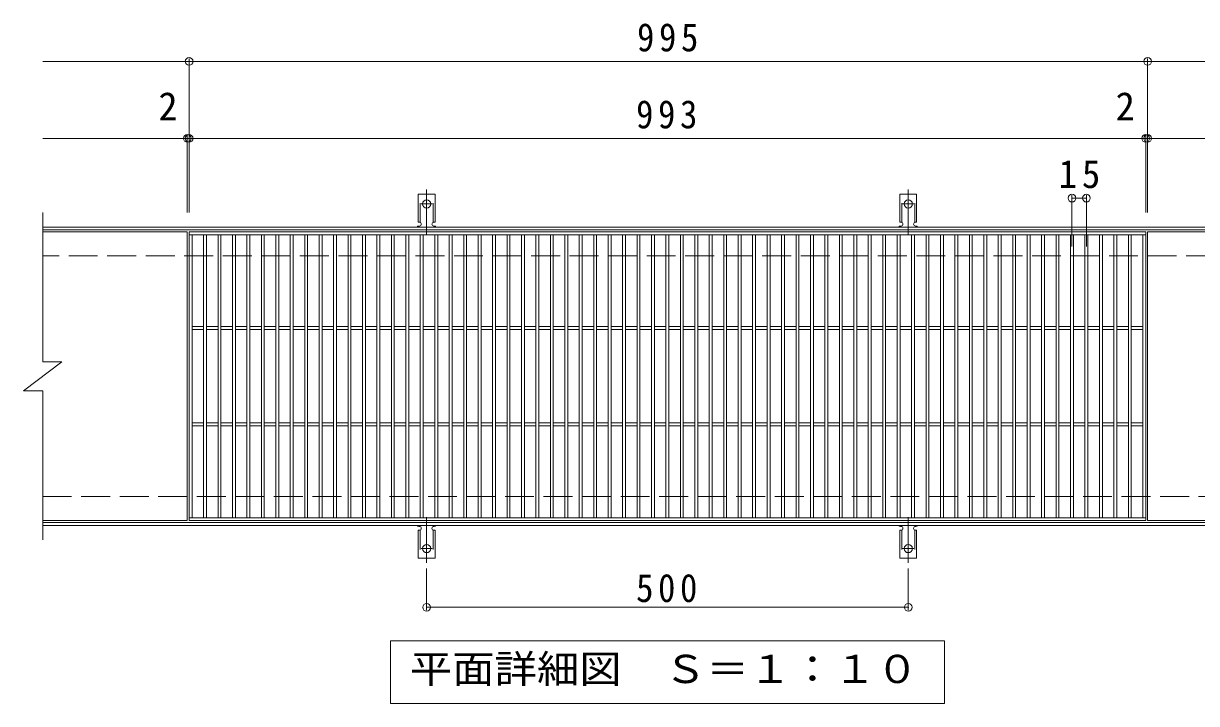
# Model space of a CAD drawing. Units: millimetres at full size, sheet at 1:10. Extents: x -1700 to 1501, y -1369 to 1141.
# Drawn here: x -787 to 431, y 435 to 1141 of the extents above; entities that cross this region are included whole.
import ezdxf
from ezdxf.enums import TextEntityAlignment as Align

# ---------------------------------------------------------------- set-up
doc = ezdxf.new("R2010")
doc.units = ezdxf.units.MM
doc.header["$LTSCALE"] = 10
doc.header["$PDMODE"] = 32
doc.header["$PDSIZE"] = 8
for name, pattern in [('CHAIN2', [12, 9, -1, 1, -1]), ('DASHED2', [3, 2, -1]), ('DASHED3', [4, 3, -1])]:
    doc.linetypes.add(name, pattern=pattern)
for name, color, linetype, lineweight in [('C-1', 2, 'Continuous', 9), ('C-2', 3, 'Continuous', 9), ('C-4', 7, 'Continuous', 9), ('C-5', 7, 'Continuous', 9), ('C-A', 3, 'Continuous', 9)]:
    doc.layers.add(name, color=color, linetype=linetype, lineweight=lineweight)
doc.styles.add('ＭＳ ゴシック', font='')
doc.styles.get('ＭＳ ゴシック').set_extended_font_data('MS Gothic')

msp = doc.modelspace()

# ---------------------------------------------------------------- linework, layer by layer
at = {"layer": 'C-1'}
for p, q in [((530.12, 929.56), (-766.88, 929.56)), ((530.12, 926.56), (-766.88, 926.56)), ((-766.88, 622.56), (530.12, 622.56)), ((-766.88, 619.56), (530.12, 619.56))]:
    msp.add_line(p, q, dxfattribs=at)
at = {"layer": 'C-1', "linetype": 'DASHED3'}
for p, q in [((530.12, 899.56), (-766.88, 899.56)), ((-766.88, 649.56), (530.12, 649.56))]:
    msp.add_line(p, q, dxfattribs=at)
at = {"layer": 'C-2'}
for p, q in [((-766.88, 944.56), (-766.88, 789.57)), ((-616.88, 924.56), (-766.88, 924.56)), ((-616.88, 924.56), (-616.88, 624.56)), ((378.12, 924.56), (-614.88, 924.56)), ((-614.88, 924.56), (-614.88, 624.56)), ((378.12, 921.56), (-614.88, 921.56)), ((-611.88, 921.56), (-611.88, 627.56)), ((-599.88, 921.56), (-599.88, 627.56)), ((-596.88, 921.56), (-596.88, 627.56)), ((-584.88, 921.56), (-584.88, 627.56)), ((-581.88, 921.56), (-581.88, 627.56)), ((-569.88, 921.56), (-569.88, 627.56)), ((-566.88, 921.56), (-566.88, 627.56)), ((-554.88, 921.56), (-554.88, 627.56)), ((-551.88, 921.56), (-551.88, 627.56)), ((-539.88, 921.56), (-539.88, 627.56)), ((-536.88, 921.56), (-536.88, 627.56)), ((-524.88, 921.56), (-524.88, 627.56)), ((-521.88, 921.56), (-521.88, 627.56)), ((-509.88, 921.56), (-509.88, 627.56)), ((-506.88, 921.56), (-506.88, 627.56)), ((-494.88, 921.56), (-494.88, 627.56)), ((-491.88, 921.56), (-491.88, 627.56)), ((-479.88, 921.56), (-479.88, 627.56)), ((-476.88, 921.56), (-476.88, 627.56)), ((-464.88, 921.56), (-464.88, 627.56)), ((-461.88, 921.56), (-461.88, 627.56)), ((-449.88, 921.56), (-449.88, 627.56)), ((-446.88, 921.56), (-446.88, 627.56)), ((-434.88, 921.56), (-434.88, 627.56)), ((-431.88, 921.56), (-431.88, 627.56)), ((-419.88, 921.56), (-419.88, 627.56)), ((-416.88, 921.56), (-416.88, 627.56)), ((-404.88, 921.56), (-404.88, 627.56)), ((-401.88, 921.56), (-401.88, 627.56)), ((-389.88, 921.56), (-389.88, 627.56)), ((-386.88, 921.56), (-386.88, 627.56)), ((-374.88, 921.56), (-374.88, 627.56)), ((-371.88, 921.56), (-371.88, 627.56)), ((-359.88, 921.56), (-359.88, 627.56)), ((-356.88, 921.56), (-356.88, 627.56)), ((-344.88, 921.56), (-344.88, 627.56)), ((-341.88, 921.56), (-341.88, 627.56)), ((-329.88, 921.56), (-329.88, 627.56)), ((-326.88, 921.56), (-326.88, 627.56)), ((-314.88, 921.56), (-314.88, 627.56)), ((-311.88, 921.56), (-311.88, 627.56)), ((-299.88, 921.56), (-299.88, 627.56)), ((-296.88, 921.56), (-296.88, 627.56)), ((-284.88, 921.56), (-284.88, 627.56)), ((-281.88, 921.56), (-281.88, 627.56)), ((-269.88, 921.56), (-269.88, 627.56)), ((-266.88, 921.56), (-266.88, 627.56)), ((-254.88, 921.56), (-254.88, 627.56)), ((-251.88, 921.56), (-251.88, 627.56)), ((-239.88, 921.56), (-239.88, 627.56)), ((-236.88, 921.56), (-236.88, 627.56)), ((-224.88, 921.56), (-224.88, 627.56)), ((-221.88, 921.56), (-221.88, 627.56)), ((-209.88, 921.56), (-209.88, 627.56)), ((-206.88, 921.56), (-206.88, 627.56)), ((-194.88, 921.56), (-194.88, 627.56)), ((-191.88, 921.56), (-191.88, 627.56)), ((-179.88, 921.56), (-179.88, 627.56)), ((-176.88, 921.56), (-176.88, 627.56)), ((-164.88, 921.56), (-164.88, 627.56)), ((-161.88, 921.56), (-161.88, 627.56)), ((-149.88, 921.56), (-149.88, 627.56)), ((-146.88, 921.56), (-146.88, 627.56)), ((-134.88, 921.56), (-134.88, 627.56)), ((-131.88, 921.56), (-131.88, 627.56)), ((-119.88, 921.56), (-119.88, 627.56)), ((-116.88, 921.56), (-116.88, 627.56)), ((-104.88, 921.56), (-104.88, 627.56)), ((-101.88, 921.56), (-101.88, 627.56)), ((-89.88, 921.56), (-89.88, 627.56)), ((-86.88, 921.56), (-86.88, 627.56)), ((-74.88, 921.56), (-74.88, 627.56)), ((-71.88, 921.56), (-71.88, 627.56)), ((-59.88, 921.56), (-59.88, 627.56)), ((-56.88, 921.56), (-56.88, 627.56)), ((-44.88, 921.56), (-44.88, 627.56)), ((-41.88, 921.56), (-41.88, 627.56)), ((-29.88, 921.56), (-29.88, 627.56)), ((-26.88, 921.56), (-26.88, 627.56)), ((-14.88, 921.56), (-14.88, 627.56)), ((-11.88, 921.56), (-11.88, 627.56)), ((0.12, 921.56), (0.12, 627.56)), ((3.12, 921.56), (3.12, 627.56)), ((15.12, 921.56), (15.12, 627.56)), ((18.12, 921.56), (18.12, 627.56)), ((30.12, 921.56), (30.12, 627.56)), ((33.12, 921.56), (33.12, 627.56)), ((45.12, 921.56), (45.12, 627.56)), ((48.12, 921.56), (48.12, 627.56)), ((60.12, 921.56), (60.12, 627.56)), ((63.12, 921.56), (63.12, 627.56)), ((75.12, 921.56), (75.12, 627.56)), ((78.12, 921.56), (78.12, 627.56)), ((90.12, 921.56), (90.12, 627.56)), ((93.12, 921.56), (93.12, 627.56)), ((105.12, 921.56), (105.12, 627.56)), ((108.12, 921.56), (108.12, 627.56)), ((120.12, 921.56), (120.12, 627.56)), ((123.12, 921.56), (123.12, 627.56)), ((135.12, 921.56), (135.12, 627.56)), ((138.12, 921.56), (138.12, 627.56)), ((150.12, 921.56), (150.12, 627.56)), ((153.12, 921.56), (153.12, 627.56)), ((165.12, 921.56), (165.12, 627.56)), ((168.12, 921.56), (168.12, 627.56)), ((180.12, 921.56), (180.12, 627.56)), ((183.12, 921.56), (183.12, 627.56)), ((195.12, 921.56), (195.12, 627.56)), ((198.12, 921.56), (198.12, 627.56)), ((210.12, 921.56), (210.12, 627.56)), ((213.12, 921.56), (213.12, 627.56)), ((225.12, 921.56), (225.12, 627.56)), ((228.12, 921.56), (228.12, 627.56)), ((240.12, 921.56), (240.12, 627.56)), ((243.12, 921.56), (243.12, 627.56)), ((255.12, 921.56), (255.12, 627.56)), ((258.12, 921.56), (258.12, 627.56)), ((270.12, 921.56), (270.12, 627.56)), ((273.12, 921.56), (273.12, 627.56)), ((285.12, 921.56), (285.12, 627.56)), ((288.12, 921.56), (288.12, 627.56)), ((300.12, 921.56), (300.12, 627.56)), ((303.12, 921.56), (303.12, 627.56)), ((315.12, 921.56), (315.12, 627.56)), ((318.12, 921.56), (318.12, 627.56)), ((330.12, 921.56), (330.12, 627.56)), ((333.12, 921.56), (333.12, 627.56)), ((345.12, 921.56), (345.12, 627.56)), ((348.12, 921.56), (348.12, 627.56)), ((360.12, 921.56), (360.12, 627.56)), ((363.12, 921.56), (363.12, 627.56)), ((375.12, 627.56), (375.12, 921.56)), ((378.12, 624.56), (378.12, 924.56)), ((380.12, 924.56), (530.12, 924.56)), ((380.12, 624.56), (380.12, 924.56)), ((-599.88, 826.06), (-611.88, 826.06)), ((-599.88, 823.06), (-611.88, 823.06)), ((-584.88, 826.06), (-596.88, 826.06)), ((-584.88, 823.06), (-596.88, 823.06)), ((-569.88, 826.06), (-581.88, 826.06)), ((-569.88, 823.06), (-581.88, 823.06)), ((-554.88, 826.06), (-566.88, 826.06)), ((-554.88, 823.06), (-566.88, 823.06)), ((-539.88, 826.06), (-551.88, 826.06)), ((-539.88, 823.06), (-551.88, 823.06)), ((-524.88, 826.06), (-536.88, 826.06)), ((-524.88, 823.06), (-536.88, 823.06)), ((-509.88, 826.06), (-521.88, 826.06)), ((-509.88, 823.06), (-521.88, 823.06)), ((-494.88, 826.06), (-506.88, 826.06)), ((-494.88, 823.06), (-506.88, 823.06)), ((-479.88, 826.06), (-491.88, 826.06)), ((-479.88, 823.06), (-491.88, 823.06)), ((-464.88, 826.06), (-476.88, 826.06)), ((-464.88, 823.06), (-476.88, 823.06)), ((-449.88, 826.06), (-461.88, 826.06)), ((-449.88, 823.06), (-461.88, 823.06)), ((-434.88, 826.06), (-446.88, 826.06)), ((-434.88, 823.06), (-446.88, 823.06)), ((-419.88, 826.06), (-431.88, 826.06)), ((-419.88, 823.06), (-431.88, 823.06)), ((-404.88, 826.06), (-416.88, 826.06)), ((-404.88, 823.06), (-416.88, 823.06)), ((-389.88, 826.06), (-401.88, 826.06)), ((-389.88, 823.06), (-401.88, 823.06)), ((-374.88, 826.06), (-386.88, 826.06)), ((-374.88, 823.06), (-386.88, 823.06)), ((-359.88, 826.06), (-371.88, 826.06)), ((-359.88, 823.06), (-371.88, 823.06)), ((-344.88, 826.06), (-356.88, 826.06)), ((-344.88, 823.06), (-356.88, 823.06)), ((-329.88, 826.06), (-341.88, 826.06)), ((-329.88, 823.06), (-341.88, 823.06)), ((-314.88, 826.06), (-326.88, 826.06)), ((-314.88, 823.06), (-326.88, 823.06)), ((-299.88, 826.06), (-311.88, 826.06)), ((-299.88, 823.06), (-311.88, 823.06)), ((-284.88, 826.06), (-296.88, 826.06)), ((-284.88, 823.06), (-296.88, 823.06)), ((-269.88, 826.06), (-281.88, 826.06)), ((-269.88, 823.06), (-281.88, 823.06)), ((-254.88, 826.06), (-266.88, 826.06)), ((-254.88, 823.06), (-266.88, 823.06)), ((-239.88, 826.06), (-251.88, 826.06)), ((-239.88, 823.06), (-251.88, 823.06)), ((-224.88, 826.06), (-236.88, 826.06)), ((-224.88, 823.06), (-236.88, 823.06)), ((-209.88, 826.06), (-221.88, 826.06)), ((-209.88, 823.06), (-221.88, 823.06)), ((-194.88, 826.06), (-206.88, 826.06)), ((-194.88, 823.06), (-206.88, 823.06)), ((-179.88, 826.06), (-191.88, 826.06)), ((-179.88, 823.06), (-191.88, 823.06)), ((-164.88, 826.06), (-176.88, 826.06)), ((-164.88, 823.06), (-176.88, 823.06)), ((-149.88, 826.06), (-161.88, 826.06)), ((-149.88, 823.06), (-161.88, 823.06)), ((-134.88, 826.06), (-146.88, 826.06)), ((-134.88, 823.06), (-146.88, 823.06)), ((-119.88, 826.06), (-131.88, 826.06)), ((-119.88, 823.06), (-131.88, 823.06)), ((-104.88, 826.06), (-116.88, 826.06)), ((-104.88, 823.06), (-116.88, 823.06)), ((-89.88, 826.06), (-101.88, 826.06)), ((-89.88, 823.06), (-101.88, 823.06)), ((-74.88, 826.06), (-86.88, 826.06)), ((-74.88, 823.06), (-86.88, 823.06)), ((-59.88, 826.06), (-71.88, 826.06)), ((-59.88, 823.06), (-71.88, 823.06)), ((-44.88, 826.06), (-56.88, 826.06)), ((-44.88, 823.06), (-56.88, 823.06)), ((-29.88, 826.06), (-41.88, 826.06)), ((-29.88, 823.06), (-41.88, 823.06)), ((-14.88, 826.06), (-26.88, 826.06)), ((-14.88, 823.06), (-26.88, 823.06)), ((0.12, 826.06), (-11.88, 826.06)), ((0.12, 823.06), (-11.88, 823.06)), ((15.12, 826.06), (3.12, 826.06)), ((15.12, 823.06), (3.12, 823.06)), ((30.12, 826.06), (18.12, 826.06)), ((30.12, 823.06), (18.12, 823.06)), ((45.12, 826.06), (33.12, 826.06)), ((45.12, 823.06), (33.12, 823.06)), ((60.12, 826.06), (48.12, 826.06)), ((60.12, 823.06), (48.12, 823.06)), ((75.12, 826.06), (63.12, 826.06)), ((75.12, 823.06), (63.12, 823.06)), ((90.12, 826.06), (78.12, 826.06)), ((90.12, 823.06), (78.12, 823.06)), ((105.12, 826.06), (93.12, 826.06)), ((105.12, 823.06), (93.12, 823.06)), ((120.12, 826.06), (108.12, 826.06)), ((120.12, 823.06), (108.12, 823.06)), ((135.12, 826.06), (123.12, 826.06)), ((135.12, 823.06), (123.12, 823.06)), ((150.12, 826.06), (138.12, 826.06)), ((150.12, 823.06), (138.12, 823.06)), ((165.12, 826.06), (153.12, 826.06)), ((165.12, 823.06), (153.12, 823.06)), ((180.12, 826.06), (168.12, 826.06)), ((180.12, 823.06), (168.12, 823.06)), ((195.12, 826.06), (183.12, 826.06)), ((195.12, 823.06), (183.12, 823.06)), ((210.12, 826.06), (198.12, 826.06)), ((210.12, 823.06), (198.12, 823.06)), ((225.12, 826.06), (213.12, 826.06)), ((225.12, 823.06), (213.12, 823.06)), ((240.12, 826.06), (228.12, 826.06)), ((240.12, 823.06), (228.12, 823.06)), ((255.12, 826.06), (243.12, 826.06)), ((255.12, 823.06), (243.12, 823.06)), ((270.12, 826.06), (258.12, 826.06)), ((270.12, 823.06), (258.12, 823.06)), ((285.12, 826.06), (273.12, 826.06)), ((285.12, 823.06), (273.12, 823.06)), ((300.12, 826.06), (288.12, 826.06)), ((300.12, 823.06), (288.12, 823.06)), ((315.12, 826.06), (303.12, 826.06)), ((315.12, 823.06), (303.12, 823.06)), ((330.12, 826.06), (318.12, 826.06)), ((330.12, 823.06), (318.12, 823.06)), ((345.12, 826.06), (333.12, 826.06)), ((345.12, 823.06), (333.12, 823.06)), ((360.12, 826.06), (348.12, 826.06)), ((360.12, 823.06), (348.12, 823.06)), ((375.12, 826.06), (363.12, 826.06)), ((375.12, 823.06), (363.12, 823.06)), ((-786.88, 759.56), (-746.88, 789.57)), ((-766.88, 789.57), (-746.88, 789.57)), ((-786.88, 759.56), (-766.88, 759.56)), ((-766.88, 759.56), (-766.88, 604.56)), ((-599.88, 726.06), (-611.88, 726.06)), ((-599.88, 723.06), (-611.88, 723.06)), ((-584.88, 726.06), (-596.88, 726.06)), ((-584.88, 723.06), (-596.88, 723.06)), ((-569.88, 726.06), (-581.88, 726.06)), ((-569.88, 723.06), (-581.88, 723.06)), ((-554.88, 726.06), (-566.88, 726.06)), ((-554.88, 723.06), (-566.88, 723.06)), ((-539.88, 726.06), (-551.88, 726.06)), ((-539.88, 723.06), (-551.88, 723.06)), ((-524.88, 726.06), (-536.88, 726.06)), ((-524.88, 723.06), (-536.88, 723.06)), ((-509.88, 726.06), (-521.88, 726.06)), ((-509.88, 723.06), (-521.88, 723.06)), ((-494.88, 726.06), (-506.88, 726.06)), ((-494.88, 723.06), (-506.88, 723.06)), ((-479.88, 726.06), (-491.88, 726.06)), ((-479.88, 723.06), (-491.88, 723.06)), ((-464.88, 726.06), (-476.88, 726.06)), ((-464.88, 723.06), (-476.88, 723.06)), ((-449.88, 726.06), (-461.88, 726.06)), ((-449.88, 723.06), (-461.88, 723.06)), ((-434.88, 726.06), (-446.88, 726.06)), ((-434.88, 723.06), (-446.88, 723.06)), ((-419.88, 726.06), (-431.88, 726.06)), ((-419.88, 723.06), (-431.88, 723.06)), ((-404.88, 726.06), (-416.88, 726.06)), ((-404.88, 723.06), (-416.88, 723.06)), ((-389.88, 726.06), (-401.88, 726.06)), ((-389.88, 723.06), (-401.88, 723.06)), ((-374.88, 726.06), (-386.88, 726.06)), ((-374.88, 723.06), (-386.88, 723.06)), ((-359.88, 726.06), (-371.88, 726.06)), ((-359.88, 723.06), (-371.88, 723.06)), ((-344.88, 726.06), (-356.88, 726.06)), ((-344.88, 723.06), (-356.88, 723.06)), ((-329.88, 726.06), (-341.88, 726.06)), ((-329.88, 723.06), (-341.88, 723.06)), ((-314.88, 726.06), (-326.88, 726.06)), ((-314.88, 723.06), (-326.88, 723.06)), ((-299.88, 726.06), (-311.88, 726.06)), ((-299.88, 723.06), (-311.88, 723.06)), ((-284.88, 726.06), (-296.88, 726.06)), ((-284.88, 723.06), (-296.88, 723.06)), ((-269.88, 726.06), (-281.88, 726.06)), ((-269.88, 723.06), (-281.88, 723.06)), ((-254.88, 726.06), (-266.88, 726.06)), ((-254.88, 723.06), (-266.88, 723.06)), ((-239.88, 726.06), (-251.88, 726.06)), ((-239.88, 723.06), (-251.88, 723.06)), ((-224.88, 726.06), (-236.88, 726.06)), ((-224.88, 723.06), (-236.88, 723.06)), ((-209.88, 726.06), (-221.88, 726.06)), ((-209.88, 723.06), (-221.88, 723.06)), ((-194.88, 726.06), (-206.88, 726.06)), ((-194.88, 723.06), (-206.88, 723.06)), ((-179.88, 726.06), (-191.88, 726.06)), ((-179.88, 723.06), (-191.88, 723.06)), ((-164.88, 726.06), (-176.88, 726.06)), ((-164.88, 723.06), (-176.88, 723.06)), ((-149.88, 726.06), (-161.88, 726.06)), ((-149.88, 723.06), (-161.88, 723.06)), ((-134.88, 726.06), (-146.88, 726.06)), ((-134.88, 723.06), (-146.88, 723.06)), ((-119.88, 726.06), (-131.88, 726.06)), ((-119.88, 723.06), (-131.88, 723.06)), ((-104.88, 726.06), (-116.88, 726.06)), ((-104.88, 723.06), (-116.88, 723.06)), ((-89.88, 726.06), (-101.88, 726.06)), ((-89.88, 723.06), (-101.88, 723.06)), ((-74.88, 726.06), (-86.88, 726.06)), ((-74.88, 723.06), (-86.88, 723.06)), ((-59.88, 726.06), (-71.88, 726.06)), ((-59.88, 723.06), (-71.88, 723.06)), ((-44.88, 726.06), (-56.88, 726.06)), ((-44.88, 723.06), (-56.88, 723.06)), ((-29.88, 726.06), (-41.88, 726.06)), ((-29.88, 723.06), (-41.88, 723.06)), ((-14.88, 726.06), (-26.88, 726.06)), ((-14.88, 723.06), (-26.88, 723.06)), ((0.12, 726.06), (-11.88, 726.06)), ((0.12, 723.06), (-11.88, 723.06)), ((15.12, 726.06), (3.12, 726.06)), ((15.12, 723.06), (3.12, 723.06)), ((30.12, 726.06), (18.12, 726.06)), ((30.12, 723.06), (18.12, 723.06)), ((45.12, 726.06), (33.12, 726.06)), ((45.12, 723.06), (33.12, 723.06)), ((60.12, 726.06), (48.12, 726.06)), ((60.12, 723.06), (48.12, 723.06)), ((75.12, 726.06), (63.12, 726.06)), ((75.12, 723.06), (63.12, 723.06)), ((90.12, 726.06), (78.12, 726.06)), ((90.12, 723.06), (78.12, 723.06)), ((105.12, 726.06), (93.12, 726.06)), ((105.12, 723.06), (93.12, 723.06)), ((120.12, 726.06), (108.12, 726.06)), ((120.12, 723.06), (108.12, 723.06)), ((135.12, 726.06), (123.12, 726.06)), ((135.12, 723.06), (123.12, 723.06)), ((150.12, 726.06), (138.12, 726.06)), ((150.12, 723.06), (138.12, 723.06)), ((165.12, 726.06), (153.12, 726.06)), ((165.12, 723.06), (153.12, 723.06)), ((180.12, 726.06), (168.12, 726.06)), ((180.12, 723.06), (168.12, 723.06)), ((195.12, 726.06), (183.12, 726.06)), ((195.12, 723.06), (183.12, 723.06)), ((210.12, 726.06), (198.12, 726.06)), ((210.12, 723.06), (198.12, 723.06)), ((225.12, 726.06), (213.12, 726.06)), ((225.12, 723.06), (213.12, 723.06)), ((240.12, 726.06), (228.12, 726.06)), ((240.12, 723.06), (228.12, 723.06)), ((255.12, 726.06), (243.12, 726.06)), ((255.12, 723.06), (243.12, 723.06)), ((270.12, 726.06), (258.12, 726.06)), ((270.12, 723.06), (258.12, 723.06)), ((285.12, 726.06), (273.12, 726.06)), ((285.12, 723.06), (273.12, 723.06)), ((300.12, 726.06), (288.12, 726.06)), ((300.12, 723.06), (288.12, 723.06)), ((315.12, 726.06), (303.12, 726.06)), ((315.12, 723.06), (303.12, 723.06)), ((330.12, 726.06), (318.12, 726.06)), ((330.12, 723.06), (318.12, 723.06)), ((345.12, 726.06), (333.12, 726.06)), ((345.12, 723.06), (333.12, 723.06)), ((360.12, 726.06), (348.12, 726.06)), ((360.12, 723.06), (348.12, 723.06)), ((375.12, 726.06), (363.12, 726.06)), ((375.12, 723.06), (363.12, 723.06)), ((-766.88, 624.56), (-616.88, 624.56)), ((-614.88, 627.56), (378.12, 627.56)), ((-614.88, 624.56), (378.12, 624.56)), ((380.12, 624.56), (530.12, 624.56))]:
    msp.add_line(p, q, dxfattribs=at)
at = {"layer": 'C-4'}
for p, q in [((-614.88, 1101.56), (-766.88, 1101.56)), ((-614.88, 1104.56), (-614.88, 944.56)), ((-614.88, 1101.56), (380.12, 1101.56)), ((380.12, 1104.56), (380.12, 944.56)), ((380.12, 1101.56), (530.12, 1101.56)), ((-616.88, 1024.57), (-616.88, 944.56)), ((378.12, 1024.57), (378.12, 944.56)), ((-616.88, 1021.57), (-766.88, 1021.57)), ((-616.88, 1021.57), (-614.88, 1021.57)), ((-614.88, 1021.57), (378.12, 1021.57)), ((378.12, 1021.57), (380.12, 1021.57)), ((380.12, 1021.57), (530.12, 1021.57)), ((301.62, 962.57), (301.62, 909.41)), ((316.62, 962.57), (316.62, 909.41)), ((301.62, 959.57), (316.62, 959.57)), ((-368.38, 574.85), (-368.38, 531.56)), ((131.62, 574.85), (131.62, 531.56)), ((-368.38, 534.56), (131.62, 534.56))]:
    msp.add_line(p, q, dxfattribs=at)
for p in [(-614.88, 1101.56), (380.12, 1101.56), (-616.88, 1021.57), (-614.88, 1021.57), (378.12, 1021.57), (380.12, 1021.57), (301.62, 959.57), (316.62, 959.57), (-368.38, 534.56), (131.62, 534.56)]:
    msp.add_point(p, dxfattribs=at)
at = {"layer": 'C-5'}
msp.add_lwpolyline([(-405.88, 434.57), (-405.88, 499.57), (169.12, 499.57), (169.12, 434.57)], close=True, dxfattribs=at)
at = {"layer": 'C-A'}
for p, q in [((-377.13, 934.56), (-377.13, 963.56)), ((-359.63, 963.56), (-377.13, 963.56)), ((-359.63, 934.56), (-359.63, 963.56)), ((122.87, 934.56), (122.87, 963.56)), ((140.37, 963.56), (122.87, 963.56)), ((140.37, 934.56), (140.37, 963.56)), ((-377.13, 934.56), (-375.88, 934.56)), ((-376.38, 930.56), (-375.88, 930.56)), ((-360.89, 930.56), (-360.37, 930.56)), ((-359.63, 934.56), (-360.88, 934.56)), ((122.87, 934.56), (124.12, 934.56)), ((123.62, 930.56), (124.12, 930.56)), ((139.11, 930.56), (139.63, 930.56)), ((140.37, 934.56), (139.12, 934.56)), ((-377.13, 614.56), (-375.88, 614.56)), ((-377.13, 614.56), (-377.13, 585.56)), ((-376.38, 618.56), (-375.88, 618.56)), ((-360.89, 618.56), (-360.37, 618.56)), ((-359.63, 614.56), (-360.88, 614.56)), ((-359.63, 614.56), (-359.63, 585.56)), ((122.87, 614.56), (124.12, 614.56)), ((122.87, 614.56), (122.87, 585.56)), ((123.62, 618.56), (124.12, 618.56)), ((139.11, 618.56), (139.63, 618.56)), ((140.37, 614.56), (139.12, 614.56)), ((140.37, 614.56), (140.37, 585.56)), ((-359.63, 585.56), (-377.13, 585.56)), ((140.37, 585.56), (122.87, 585.56))]:
    msp.add_line(p, q, dxfattribs=at)
at = {"layer": 'C-A', "linetype": 'DASHED2'}
for p, q in [((-375.13, 934.42), (-375.13, 963.56)), ((-361.63, 934.42), (-361.63, 963.56)), ((124.87, 934.42), (124.87, 963.56)), ((138.37, 934.42), (138.37, 963.56)), ((-375.13, 614.71), (-375.13, 585.56)), ((-361.63, 614.71), (-361.63, 585.56)), ((124.87, 614.71), (124.87, 585.56)), ((138.37, 614.71), (138.37, 585.56))]:
    msp.add_line(p, q, dxfattribs=at)
at = {"layer": 'C-A', "color": 7, "linetype": 'CHAIN2'}
for p, q in [((-368.38, 921.1), (-368.38, 968.5)), ((131.62, 921.1), (131.62, 968.5)), ((-374.16, 953.56), (-362.6, 953.56)), ((125.84, 953.56), (137.4, 953.56)), ((-368.38, 628.03), (-368.38, 580.63)), ((131.62, 628.03), (131.62, 580.63)), ((-374.16, 595.56), (-362.6, 595.56)), ((125.84, 595.56), (137.4, 595.56))]:
    msp.add_line(p, q, dxfattribs=at)
at = {"layer": 'C-A'}
for centre in [(-368.38, 953.56), (131.62, 953.56), (-368.38, 595.56), (131.62, 595.56)]:
    msp.add_circle(centre, 4.25, dxfattribs=at)
for centre, start, end in [((-376.38, 928.56), 90.27596, 150.00047), ((-375.88, 932.56), 270, 90), ((-360.88, 932.56), 90, 269.8667), ((-360.38, 928.56), 29.99927, 89.75836), ((123.62, 928.56), 90.27596, 150.00047), ((124.12, 932.56), 270, 90), ((139.12, 932.56), 90, 269.8667), ((139.62, 928.56), 29.99927, 89.75836), ((-376.38, 620.56), 209.99951, 269.72403), ((-375.88, 616.56), 270, 90), ((-360.88, 616.56), 90.13329, 270), ((-360.38, 620.56), 270.24162, 330.00072), ((123.62, 620.56), 209.99951, 269.72403), ((124.12, 616.56), 270, 90), ((139.12, 616.56), 90.13329, 270), ((139.62, 620.56), 270.24162, 330.00072)]:
    msp.add_arc(centre, 2, start, end, dxfattribs=at)

# ---------------------------------------------------------------- texts
at = {"layer": 'C-4', "color": 2, "style": 'ＭＳ ゴシック'}
for p in [(-646.81, 1031.57), (346.93, 1031.57)]:
    msp.add_text('2', height=29.33, dxfattribs=at).set_placement(p, align=Align.BOTTOM_LEFT)
at = {"layer": 'C-4', "color": 2, "char_height": 29.33, "attachment_point": 7, "style": 'ＭＳ ゴシック'}
for s, insert in [('\\T1.27;\\W0.9;995', (-149.88, 1111.56)), ('\\T1.27;\\W0.9;993', (-150.88, 1031.57)), ('\\T1.27;\\W0.95;15', (287.87, 969.57)), ('\\T1.27;\\W0.9;500', (-150.88, 539.56))]:
    msp.add_mtext(s, dxfattribs=dict(at, insert=insert))
at = {"layer": 'C-5', "color": 2, "style": 'ＭＳ ゴシック', "width": 1.1}
msp.add_text('平面詳細図\u3000Ｓ＝１：１０', height=29.33, dxfattribs=at).set_placement((-385.88, 447.07), align=Align.BOTTOM_LEFT)

doc.saveas('drawing.dxf')
